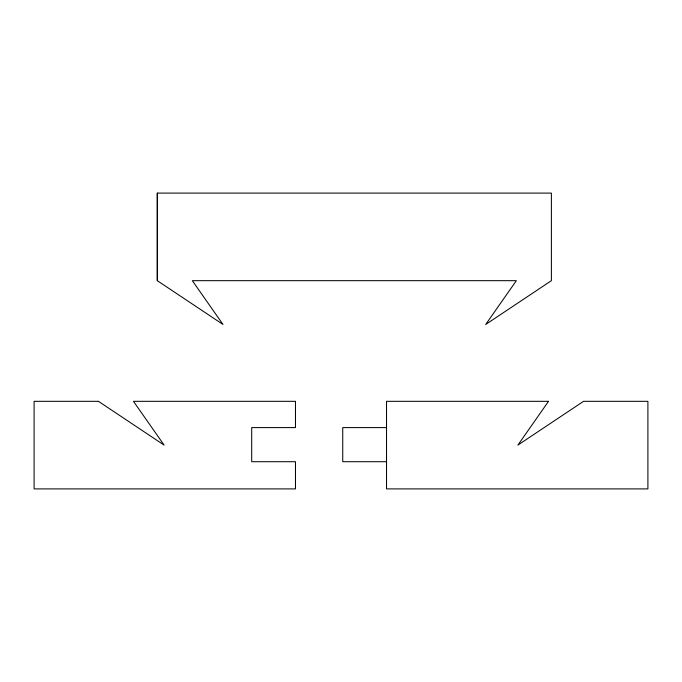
<?xml version="1.0" encoding="UTF-8"?>
<svg xmlns="http://www.w3.org/2000/svg" width="682" height="682" viewBox="0 0 682 682"><rect width="100%" height="100%" fill="white"/><g stroke="black" fill="none" stroke-linecap="round" stroke-linejoin="round"><path stroke-width="1.02" d="M157.303 280.677L157.303 193.1L551.38 193.1L551.38 280.677L485.703 324.462L516.351 280.677L192.333 280.677L222.988 324.462L157.303 280.677L157.303 193.1M386.524 427.597L342.739 427.597L342.739 461.705L386.524 461.705M548.533 401.323L517.885 445.107L583.562 401.323L647.9 401.323L647.9 488.9L386.524 488.9L386.524 401.323L548.533 401.323M98.438 401.323L34.1 401.323L34.1 488.9L295.477 488.9L295.477 461.705L251.692 461.705L251.692 427.597L295.477 427.597L295.477 401.323L133.467 401.323L164.115 445.107L98.438 401.323"/></g></svg>
